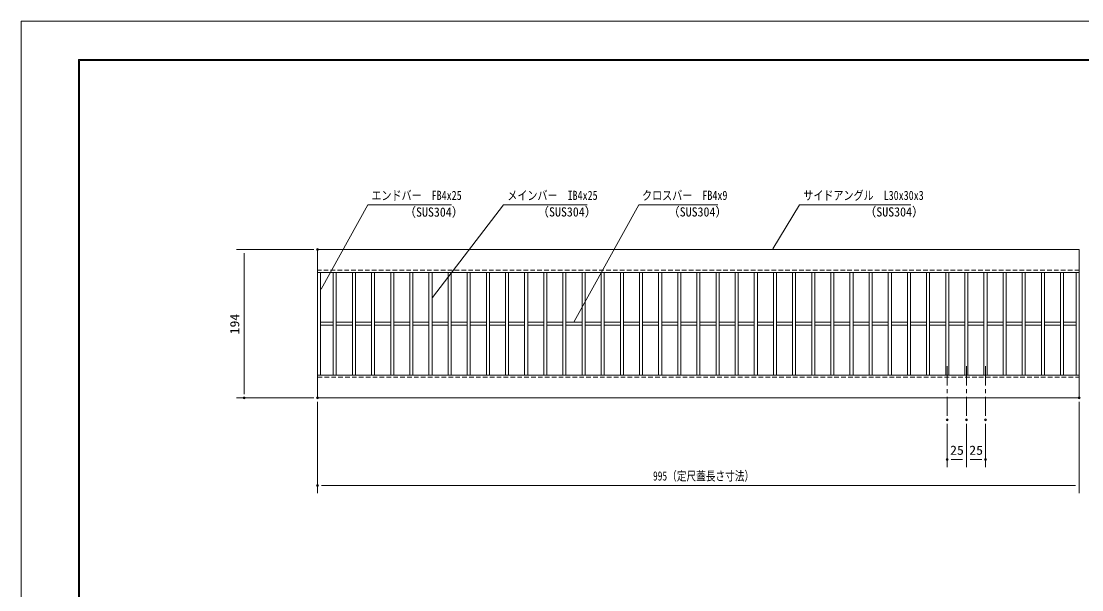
# Model space of a CAD drawing. Units: millimetres, scale not verified. Extents: x -1050 to 1050, y -742 to 742.
# Drawn here: x -1050 to 335, y 0 to 742 of the extents above; entities that cross this region are included whole.
import ezdxf
from ezdxf.enums import TextEntityAlignment as Align

# ---------------------------------------------------------------- set-up
doc = ezdxf.new("R2010")
doc.units = ezdxf.units.MM
doc.header["$LTSCALE"] = 5
doc.header["$PDMODE"] = 32
doc.header["$PDSIZE"] = 2.5
doc.linetypes.add('CHAIN1', pattern=[8, 5, -1, 1, -1])
doc.linetypes.add('DASHED1', pattern=[1.8, 1.2, -0.6])
for name, color, linetype, lineweight in [('0-0_7-図\u3000枠', 4, 'Continuous', 9), ('0-1_寸法注釈', 2, 'Continuous', 9), ('0-2_蓋', 5, 'Continuous', 9), ('0-4_DEFPOINTS', 134, 'Continuous', 9), ('0-5_中心線', 6, 'CHAIN1', 9), ('0-6_破線', 4, 'DASHED1', 9)]:
    doc.layers.add(name, color=color, linetype=linetype, lineweight=lineweight)
doc.styles.add('ＭＳ ゴシック', font='')
doc.styles.get('ＭＳ ゴシック').set_extended_font_data('MS Gothic')

msp = doc.modelspace()

# ---------------------------------------------------------------- linework, layer by layer
at = {"layer": '0-0_7-図\u3000枠'}
for p, q in [((-975, -692.5), (-975, 692.5)), ((-973.75, -691.25), (-973.75, 691.25)), ((-973.75, 691.25), (998.75, 691.25))]:
    msp.add_line(p, q, dxfattribs=at)
msp.add_lwpolyline([(-975, 692.5), (1000, 692.5), (1000, -692.5)], dxfattribs=at)
at = {"layer": '0-1_寸法注釈'}
for p, q in [((-667.864, 444.475), (-768.891, 444.475)), ((-758.891, 439.475), (-758.891, 255.475)), ((-667.864, 250.475), (-768.891, 250.475)), ((-662.864, 245.475), (-662.864, 126.344)), ((332.136, 245.475), (332.136, 126.344)), ((159.636, 216.781), (159.636, 159.975)), ((184.636, 216.781), (184.636, 159.975)), ((184.636, 216.781), (184.636, 159.975)), ((209.636, 216.781), (209.636, 159.975)), ((179.636, 169.975), (164.636, 169.975)), ((189.636, 169.975), (204.636, 169.975)), ((327.136, 136.344), (-657.864, 136.344))]:
    msp.add_line(p, q, dxfattribs=at)
for points in [[(-488.121, 502.749), (-597.345, 502.749), (-658.373, 392.733)], [(-310.561, 502.749), (-419.785, 502.749), (-512.751, 381.675)], [(-139.927, 502.749), (-243.134, 502.749), (-327.729, 350.347)], [(112.214, 502.749), (-33.113, 502.749), (-68.163, 445.322)]]:
    msp.add_lwpolyline(points, dxfattribs=at)
at = {"layer": '0-2_蓋'}
for p, q in [((-662.864, 250.475), (-662.864, 444.475)), ((332.136, 444.475), (-662.864, 444.475)), ((332.136, 250.475), (332.136, 444.475)), ((332.136, 414.475), (-662.864, 414.475)), ((-658.864, 280.475), (-658.864, 414.475)), ((-658.864, 280.475), (-658.864, 414.475)), ((-642.364, 414.475), (-642.364, 280.475)), ((-638.364, 414.475), (-638.364, 280.475)), ((-617.364, 414.475), (-617.364, 280.475)), ((-613.364, 414.475), (-613.364, 280.475)), ((-592.364, 414.475), (-592.364, 280.475)), ((-588.364, 414.475), (-588.364, 280.475)), ((-567.364, 414.475), (-567.364, 280.475)), ((-563.364, 414.475), (-563.364, 280.475)), ((-542.364, 414.475), (-542.364, 280.475)), ((-538.364, 414.475), (-538.364, 280.475)), ((-517.364, 414.475), (-517.364, 280.475)), ((-513.364, 414.475), (-513.364, 280.475)), ((-492.364, 414.475), (-492.364, 280.475)), ((-488.364, 414.475), (-488.364, 280.475)), ((-467.364, 414.475), (-467.364, 280.475)), ((-463.364, 414.475), (-463.364, 280.475)), ((-442.364, 414.475), (-442.364, 280.475)), ((-438.364, 414.475), (-438.364, 280.475)), ((-417.364, 414.475), (-417.364, 280.475)), ((-413.364, 414.475), (-413.364, 280.475)), ((-392.364, 414.475), (-392.364, 280.475)), ((-388.364, 414.475), (-388.364, 280.475)), ((-367.364, 414.475), (-367.364, 280.475)), ((-363.364, 414.475), (-363.364, 280.475)), ((-342.364, 414.475), (-342.364, 280.475)), ((-338.364, 414.475), (-338.364, 280.475)), ((-317.364, 414.475), (-317.364, 280.475)), ((-313.364, 414.475), (-313.364, 280.475)), ((-292.364, 414.475), (-292.364, 280.475)), ((-288.364, 414.475), (-288.364, 280.475)), ((-267.364, 414.475), (-267.364, 280.475)), ((-263.364, 414.475), (-263.364, 280.475)), ((-242.364, 414.475), (-242.364, 280.475)), ((-238.364, 414.475), (-238.364, 280.475)), ((-217.364, 414.475), (-217.364, 280.475)), ((-213.364, 414.475), (-213.364, 280.475)), ((-192.364, 414.475), (-192.364, 280.475)), ((-188.364, 414.475), (-188.364, 280.475)), ((-167.364, 414.475), (-167.364, 280.475)), ((-163.364, 414.475), (-163.364, 280.475)), ((-142.364, 414.475), (-142.364, 280.475)), ((-138.364, 414.475), (-138.364, 280.475)), ((-117.364, 414.475), (-117.364, 280.475)), ((-113.364, 414.475), (-113.364, 280.475)), ((-92.364, 414.475), (-92.364, 280.475)), ((-88.364, 414.475), (-88.364, 280.475)), ((-67.364, 414.475), (-67.364, 280.475)), ((-63.364, 414.475), (-63.364, 280.475)), ((-42.364, 414.475), (-42.364, 280.475)), ((-38.364, 414.475), (-38.364, 280.475)), ((-17.364, 414.475), (-17.364, 280.475)), ((-13.364, 414.475), (-13.364, 280.475)), ((7.636, 414.475), (7.636, 280.475)), ((11.636, 414.475), (11.636, 280.475)), ((32.636, 414.475), (32.636, 280.475)), ((36.636, 414.475), (36.636, 280.475)), ((57.636, 414.475), (57.636, 280.475)), ((61.636, 414.475), (61.636, 280.475)), ((82.636, 414.475), (82.636, 280.475)), ((86.636, 414.475), (86.636, 280.475)), ((107.636, 414.475), (107.636, 280.475)), ((111.636, 414.475), (111.636, 280.475)), ((132.636, 414.475), (132.636, 280.475)), ((136.636, 414.475), (136.636, 280.475)), ((157.636, 414.475), (157.636, 280.475)), ((161.636, 414.475), (161.636, 280.475)), ((182.636, 414.475), (182.636, 280.475)), ((186.636, 414.475), (186.636, 280.475)), ((207.636, 414.475), (207.636, 280.475)), ((211.636, 414.475), (211.636, 280.475)), ((232.636, 414.475), (232.636, 280.475)), ((236.636, 414.475), (236.636, 280.475)), ((257.636, 414.475), (257.636, 280.475)), ((261.636, 414.475), (261.636, 280.475)), ((282.636, 414.475), (282.636, 280.475)), ((286.636, 414.475), (286.636, 280.475)), ((307.636, 414.475), (307.636, 280.475)), ((311.636, 414.475), (311.636, 280.475)), ((328.136, 280.475), (328.136, 414.475)), ((-642.364, 349.475), (-658.864, 349.475)), ((-617.364, 349.475), (-638.364, 349.475)), ((-592.364, 349.475), (-613.364, 349.475)), ((-567.364, 349.475), (-588.364, 349.475)), ((-542.364, 349.475), (-563.364, 349.475)), ((-517.364, 349.475), (-538.364, 349.475)), ((-492.364, 349.475), (-513.364, 349.475)), ((-467.364, 349.475), (-488.364, 349.475)), ((-442.364, 349.475), (-463.364, 349.475)), ((-417.364, 349.475), (-438.364, 349.475)), ((-392.364, 349.475), (-413.364, 349.475)), ((-367.364, 349.475), (-388.364, 349.475)), ((-342.364, 349.475), (-363.364, 349.475)), ((-317.364, 349.475), (-338.364, 349.475)), ((-292.364, 349.475), (-313.364, 349.475)), ((-267.364, 349.475), (-288.364, 349.475)), ((-242.364, 349.475), (-263.364, 349.475)), ((-217.364, 349.475), (-238.364, 349.475)), ((-192.364, 349.475), (-213.364, 349.475)), ((-167.364, 349.475), (-188.364, 349.475)), ((-163.364, 349.475), (-142.364, 349.475)), ((-138.364, 349.475), (-117.364, 349.475)), ((-113.364, 349.475), (-92.364, 349.475)), ((-88.364, 349.475), (-67.364, 349.475)), ((-63.364, 349.475), (-42.364, 349.475)), ((-38.364, 349.475), (-17.364, 349.475)), ((-13.364, 349.475), (7.636, 349.475)), ((11.636, 349.475), (32.636, 349.475)), ((36.636, 349.475), (57.636, 349.475)), ((61.636, 349.475), (82.636, 349.475)), ((86.636, 349.475), (107.636, 349.475)), ((111.636, 349.475), (132.636, 349.475)), ((136.636, 349.475), (157.636, 349.475)), ((161.636, 349.475), (182.636, 349.475)), ((186.636, 349.475), (207.636, 349.475)), ((211.636, 349.475), (232.636, 349.475)), ((236.636, 349.475), (257.636, 349.475)), ((261.636, 349.475), (282.636, 349.475)), ((286.636, 349.475), (307.636, 349.475)), ((311.636, 349.475), (328.136, 349.475)), ((-642.364, 345.475), (-658.864, 345.475)), ((-617.364, 345.475), (-638.364, 345.475)), ((-592.364, 345.475), (-613.364, 345.475)), ((-567.364, 345.475), (-588.364, 345.475)), ((-542.364, 345.475), (-563.364, 345.475)), ((-517.364, 345.475), (-538.364, 345.475)), ((-492.364, 345.475), (-513.364, 345.475)), ((-467.364, 345.475), (-488.364, 345.475)), ((-442.364, 345.475), (-463.364, 345.475)), ((-417.364, 345.475), (-438.364, 345.475)), ((-392.364, 345.475), (-413.364, 345.475)), ((-367.364, 345.475), (-388.364, 345.475)), ((-342.364, 345.475), (-363.364, 345.475)), ((-317.364, 345.475), (-338.364, 345.475)), ((-292.364, 345.475), (-313.364, 345.475)), ((-267.364, 345.475), (-288.364, 345.475)), ((-242.364, 345.475), (-263.364, 345.475)), ((-217.364, 345.475), (-238.364, 345.475)), ((-192.364, 345.475), (-213.364, 345.475)), ((-167.364, 345.475), (-188.364, 345.475)), ((-163.364, 345.475), (-142.364, 345.475)), ((-138.364, 345.475), (-117.364, 345.475)), ((-113.364, 345.475), (-92.364, 345.475)), ((-88.364, 345.475), (-67.364, 345.475)), ((-63.364, 345.475), (-42.364, 345.475)), ((-38.364, 345.475), (-17.364, 345.475)), ((-13.364, 345.475), (7.636, 345.475)), ((11.636, 345.475), (32.636, 345.475)), ((36.636, 345.475), (57.636, 345.475)), ((61.636, 345.475), (82.636, 345.475)), ((86.636, 345.475), (107.636, 345.475)), ((111.636, 345.475), (132.636, 345.475)), ((136.636, 345.475), (157.636, 345.475)), ((161.636, 345.475), (182.636, 345.475)), ((186.636, 345.475), (207.636, 345.475)), ((211.636, 345.475), (232.636, 345.475)), ((236.636, 345.475), (257.636, 345.475)), ((261.636, 345.475), (282.636, 345.475)), ((286.636, 345.475), (307.636, 345.475)), ((311.636, 345.475), (328.136, 345.475)), ((-662.864, 280.475), (332.136, 280.475)), ((-662.864, 250.475), (332.136, 250.475))]:
    msp.add_line(p, q, dxfattribs=at)
at = {"layer": '0-4_DEFPOINTS'}
msp.add_lwpolyline([(-1050, -742.5), (-1050, 742.5), (1050, 742.5), (1050, -742.5)], close=True, dxfattribs=at)
for p in [(-662.864, 444.475), (-758.891, 250.475), (-662.864, 250.475), (332.136, 250.475), (159.636, 221.781), (184.636, 221.781), (209.636, 221.781), (159.636, 169.975), (209.636, 169.975), (-662.864, 136.344)]:
    msp.add_point(p, dxfattribs=at)
at = {"layer": '0-5_中心線'}
for p, q in [((159.636, 291.969), (159.636, 221.781)), ((184.636, 291.969), (184.636, 221.781)), ((209.636, 291.969), (209.636, 221.781))]:
    msp.add_line(p, q, dxfattribs=at)
at = {"layer": '0-6_破線'}
for p, q in [((332.136, 417.475), (-662.864, 417.475)), ((-662.864, 277.475), (332.136, 277.475))]:
    msp.add_line(p, q, dxfattribs=at)

# ---------------------------------------------------------------- texts
at = {"layer": '0-1_寸法注釈', "color": 7, "style": 'ＭＳ ゴシック'}
for s, height, width, p in [('エンドバー\u3000FB4x25', 12.02, 0.8, (-592.568, 505.436)), ('メインバー\u3000IB4x25', 12.02, 0.8, (-415.007, 505.436)), ('クロスバー\u3000FB4x9', 12.03, 0.8, (-238.968, 505.436)), ('サイドアングル\u3000L30x30x3', 12.02, 0.8, (-28.335, 505.436)), ('（SUS304）', 12.02, 0.95, (-549.82, 483.644)), ('（SUS304）', 12.02, 0.95, (-376.077, 483.881)), ('（SUS304）', 12.02, 0.95, (-205.364, 483.881)), ('（SUS304）', 12.02, 0.95, (51.418, 483.881)), ('25', 12.02, 1.1, (163.403, 172.662)), ('25', 12.02, 1.1, (188.403, 172.662)), ('995（定尺蓋長さ寸法）', 12.03, 0.75, (-224.663, 139.031))]:
    msp.add_text(s, height=height, dxfattribs=dict(at, width=width)).set_placement(p, align=Align.BOTTOM_LEFT)
at = {"layer": '0-1_寸法注釈', "color": 7, "style": 'ＭＳ ゴシック', "width": 1.1}
msp.add_text('194', height=12.02, rotation=90, dxfattribs=at).set_placement((-761.578, 333.502), align=Align.BOTTOM_LEFT)

doc.saveas('drawing.dxf')
